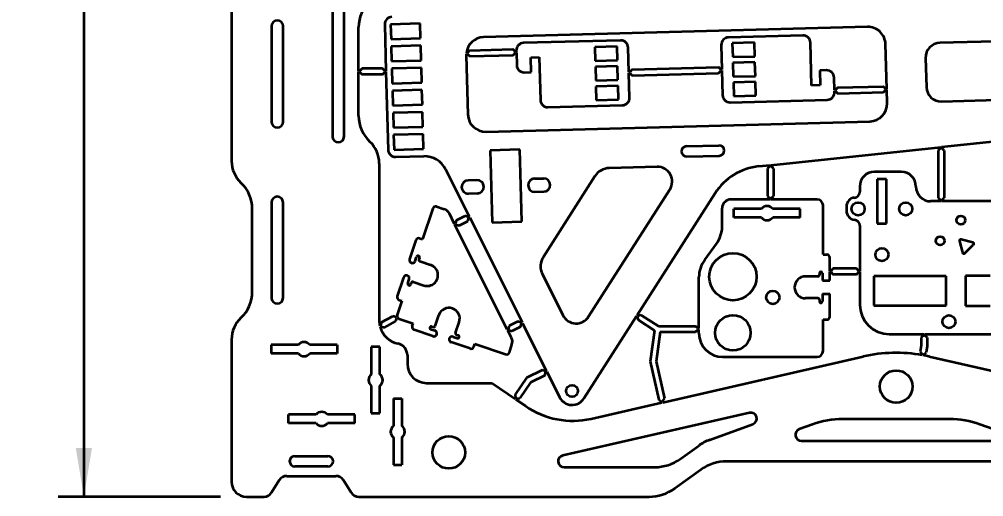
# Model space of a CAD drawing. Header units: millimetres. Extents: x 0 to 415, y 0 to 292.
# Drawn here: x 75.2 to 140.5, y 149.7 to 182 of the extents above; entities that cross this region are included whole.
import ezdxf
from ezdxf.enums import TextEntityAlignment as Align

# ---------------------------------------------------------------- set-up
doc = ezdxf.new("R2010")
doc.units = ezdxf.units.MM
doc.styles.add('SEACAD_txt_shx', font='txt.shx', dxfattribs={"width": 0.75})
doc.dimstyles.new('SLDDIMSTYLE0', dxfattribs={"dimtxt": 3.5, "dimasz": 3.302, "dimexe": 1.75, "dimexo": 1.75, "dimgap": 0.875, "dimtad": 1, "dimlfac": 5, "dimzin": 12, "dimdsep": 46, "dimtxsty": 'SEACAD_txt_shx', "dimblk1": '_SE_FILLED', "dimblk2": '_SE_FILLED', "dimsah": 1, "dimcen": 1.75, "dimadec": 0, "dimazin": 0, "dimtfac": 1, "dimtofl": 0, "dimtmove": 0, "dimatfit": 3, "dimfxl": 1, "dimtolj": 1, "dimtzin": 12, "dimarcsym": 0})

# ---------------------------------------------------------------- blocks, each defined once
blk = doc.blocks.new('DMBLK3')
at = {"linetype": 'Continuous', "lineweight": 35}
for points in [[(79.068, 226.411), (80.169, 226.411), (79.619, 229.713)], [(79.068, 153.015), (79.619, 149.713), (80.169, 153.015)]]:
    blk.add_hatch(color=7, dxfattribs=at).paths.add_polyline_path(points)
at = {"color": 7, "linetype": 'Continuous', "lineweight": 35}
for p, q in [((92.863, 229.713), (77.869, 229.713)), ((79.619, 229.713), (79.619, 149.713)), ((88.869, 149.713), (77.869, 149.713))]:
    blk.add_line(p, q, dxfattribs=at)
at = {"color": 7, "linetype": 'Continuous', "lineweight": 35, "style": 'SEACAD_txt_shx'}
blk.add_text('400', height=3.5, rotation=90, dxfattribs=at).set_placement((75.244, 185.371), align=Align.TOP_LEFT)
blk = doc.blocks.new('_SE_FILLED')
at = {"color": 0}
blk.add_line((0, 0), (-1, 0), dxfattribs=at)
blk.add_solid([(0, 0), (-1, -0.1665), (-1, 0.1665), (0, 0)], dxfattribs=at)

msp = doc.modelspace()

# ---------------------------------------------------------------- linework, layer by layer
at = {"color": 7, "linetype": 'Continuous', "lineweight": 35}
for p, q in [((89.6187, 184.5718), (89.6187, 172.4367)), ((96.4515, 182.5664), (96.4515, 174.1114)), ((97.2373, 174.1114), (97.2373, 182.5664)), ((92.3209, 181.5664), (92.3209, 175.1114)), ((93.1089, 175.1114), (93.1089, 181.5664)), ((99.9858, 181.6873), (100.071, 178.5343)), ((102.3848, 181.7542), (100.3856, 181.7001)), ((100.3856, 181.7001), (100.4126, 180.7005)), ((102.4119, 180.7545), (102.3848, 181.7542)), ((98.2187, 178.5343), (98.2187, 181.5043)), ((132.6639, 181.5271), (106.6778, 180.8248)), ((128.2945, 180.95), (123.2604, 180.8139)), ((100.4126, 180.7005), (102.4119, 180.7545)), ((102.4253, 180.2567), (100.426, 180.2027)), ((102.4523, 179.2571), (102.4253, 180.2567)), ((115.9552, 180.6165), (109.3816, 180.4389)), ((122.7741, 180.3006), (122.8192, 178.6312)), ((125.0205, 180.4614), (123.5211, 180.4208)), ((123.5211, 180.4208), (123.5462, 179.4912)), ((125.0457, 179.5317), (125.0205, 180.4614)), ((128.8862, 177.5647), (128.8078, 180.4637)), ((133.9775, 177.3384), (133.8958, 180.3599)), ((148.3932, 180.7332), (137.5815, 180.4411)), ((100.426, 180.2027), (100.453, 179.2031)), ((105.5106, 179.5928), (105.6187, 175.5943)), ((105.5678, 179.6993), (105.5124, 179.6978)), ((105.5662, 179.7593), (105.5176, 179.758)), ((105.7315, 179.9338), (105.5662, 179.7593)), ((105.5678, 179.6993), (105.7423, 179.534)), ((105.7315, 179.9338), (108.6628, 180.013)), ((105.7423, 179.534), (108.6736, 179.6132)), ((108.8374, 179.8477), (108.6628, 180.013)), ((108.6736, 179.6132), (108.839, 179.7877)), ((108.8973, 179.8493), (108.8374, 179.8477)), ((108.899, 179.7893), (108.839, 179.7877)), ((108.8953, 179.9255), (108.8973, 179.8493)), ((108.899, 179.7893), (108.9222, 178.9299)), ((115.7164, 180.1999), (114.2169, 180.1594)), ((114.2169, 180.1594), (114.242, 179.2297)), ((115.7415, 179.2703), (115.7164, 180.1999)), ((116.5136, 178.4608), (116.4685, 180.1302)), ((100.453, 179.2031), (102.4523, 179.2571)), ((109.8684, 179.4517), (110.4482, 179.4673)), ((109.8953, 178.456), (109.8684, 179.4517)), ((110.4482, 179.4673), (110.5266, 176.5684)), ((114.242, 179.2297), (115.7415, 179.2703)), ((123.5462, 179.4912), (125.0457, 179.5317)), ((125.0565, 179.1318), (123.557, 179.0913)), ((123.557, 179.0913), (123.5821, 178.1617)), ((125.0816, 178.2022), (125.0565, 179.1318)), ((136.6088, 179.4144), (136.6619, 177.452)), ((98.2187, 178.5343), (98.2787, 178.5343)), ((98.2187, 178.4743), (98.2787, 178.4743)), ((98.2187, 175.5043), (98.2187, 178.4743)), ((98.4487, 178.7043), (98.2787, 178.5343)), ((98.2787, 178.4743), (98.4487, 178.3043)), ((99.8418, 178.7043), (98.4487, 178.7043)), ((99.8418, 178.3043), (98.4487, 178.3043)), ((100.0118, 178.5343), (99.8418, 178.7043)), ((99.8418, 178.3043), (100.0118, 178.4743)), ((100.0118, 178.5343), (100.071, 178.5343)), ((100.0118, 178.4743), (100.0726, 178.4743)), ((100.0726, 178.4743), (100.215, 173.2044)), ((102.4658, 178.7593), (100.4665, 178.7052)), ((100.4665, 178.7052), (100.4935, 177.7056)), ((102.4928, 177.7596), (102.4658, 178.7593)), ((109.4355, 178.4436), (109.8953, 178.456)), ((115.7523, 178.8704), (114.2528, 178.8299)), ((114.2528, 178.8299), (114.278, 177.9002)), ((115.7774, 177.9407), (115.7523, 178.8704)), ((116.5136, 178.4608), (116.5736, 178.4624)), ((116.5153, 178.4008), (116.5752, 178.4025)), ((116.5604, 176.7315), (116.5153, 178.4008)), ((116.739, 178.637), (116.5736, 178.4624)), ((116.5752, 178.4025), (116.7498, 178.2371)), ((116.739, 178.637), (122.5847, 178.7949)), ((116.7498, 178.2371), (122.5955, 178.3951)), ((122.7592, 178.6296), (122.5847, 178.7949)), ((122.5955, 178.3951), (122.7608, 178.5696)), ((122.7592, 178.6296), (122.8192, 178.6312)), ((122.7608, 178.5696), (122.8208, 178.5712)), ((122.8208, 178.5712), (122.8659, 176.9019)), ((129.8989, 178.5885), (129.4391, 178.576)), ((129.4391, 178.576), (129.466, 177.5804)), ((100.4935, 177.7056), (102.4928, 177.7596)), ((114.278, 177.9002), (115.7774, 177.9407)), ((123.5821, 178.1617), (125.0816, 178.2022)), ((125.0924, 177.8023), (123.5929, 177.7618)), ((123.5929, 177.7618), (123.6181, 176.8321)), ((125.1175, 176.8727), (125.0924, 177.8023)), ((130.4355, 177.2427), (130.4122, 178.1022)), ((102.5062, 177.2618), (100.507, 177.2078)), ((100.507, 177.2078), (100.534, 176.2081)), ((102.5333, 176.2622), (102.5062, 177.2618)), ((115.7882, 177.5409), (114.2888, 177.5004)), ((114.2888, 177.5004), (114.3139, 176.5707)), ((115.8133, 176.6112), (115.7882, 177.5409)), ((129.466, 177.5804), (128.8862, 177.5647)), ((130.4355, 177.2427), (130.4954, 177.2443)), ((130.4371, 177.1827), (130.4971, 177.1844)), ((130.4391, 177.1065), (130.4371, 177.1827)), ((130.6608, 177.4189), (130.4954, 177.2443)), ((130.4971, 177.1844), (130.6716, 177.019)), ((130.6608, 177.4189), (133.743, 177.5022)), ((130.6716, 177.019), (133.7538, 177.1023)), ((133.9175, 177.3368), (133.743, 177.5022)), ((133.7538, 177.1023), (133.9191, 177.2768)), ((133.9175, 177.3368), (133.9775, 177.3384)), ((133.9191, 177.2768), (133.9791, 177.2785)), ((134.0039, 176.3614), (133.9791, 177.2785)), ((114.3139, 176.5707), (115.8133, 176.6112)), ((123.3792, 176.4155), (129.9528, 176.5932)), ((123.6181, 176.8321), (125.1175, 176.8727)), ((137.6885, 176.4794), (148.5003, 176.7716)), ((100.534, 176.2081), (102.5333, 176.2622)), ((102.5467, 175.7644), (100.5474, 175.7103)), ((100.5474, 175.7103), (100.5745, 174.7107)), ((102.5737, 174.7647), (102.5467, 175.7644)), ((111.0399, 176.0821), (116.0741, 176.2181)), ((106.8507, 174.4271), (132.8367, 175.1294)), ((100.5745, 174.7107), (102.5737, 174.7647)), ((137.6964, 173.3947), (147.0944, 174.3874)), ((102.5872, 174.2669), (100.5879, 174.2129)), ((100.5879, 174.2129), (100.6149, 173.2132)), ((102.6142, 173.2673), (102.5872, 174.2669)), ((100.6149, 173.2132), (102.6142, 173.2673)), ((109.1279, 173.2182), (107.1286, 173.1642)), ((107.1286, 173.1642), (107.2605, 168.286)), ((109.2597, 168.34), (109.1279, 173.2182)), ((120.4193, 173.4433), (122.6185, 173.5028)), ((126.1367, 172.1737), (137.6364, 173.3884)), ((137.6364, 173.3315), (137.4664, 173.1615)), ((137.4664, 173.1615), (137.4664, 169.9461)), ((137.6364, 173.3315), (137.6364, 173.3884)), ((137.6964, 173.3315), (137.6964, 173.3947)), ((137.8664, 173.1615), (137.6964, 173.3315)), ((137.8664, 173.1615), (137.8664, 169.9461)), ((100.7283, 172.7181), (102.636, 172.7697)), ((120.4382, 172.7436), (122.6374, 172.803)), ((99.6187, 172.2856), (99.6187, 161.6455)), ((104.1105, 171.8854), (105.7125, 168.679)), ((118.4224, 172.0524), (115.1937, 171.9651)), ((125.3053, 172.0859), (126.0767, 172.1674)), ((126.0767, 172.1105), (125.9067, 171.9405)), ((125.9067, 171.9405), (125.9067, 170.0748)), ((126.0767, 172.1105), (126.0767, 172.1674)), ((126.1367, 172.1105), (126.1367, 172.1737)), ((126.3067, 171.9405), (126.1367, 172.1105)), ((126.3067, 171.9405), (126.3067, 170.0748)), ((106.2327, 171.1493), (105.6329, 171.133)), ((110.1313, 171.2546), (110.7311, 171.2708)), ((114.2151, 171.412), (110.7284, 165.9582)), ((134.9501, 171.7161), (133.1501, 171.7161)), ((133.3401, 171.2261), (133.3401, 168.2061)), ((133.9601, 171.2261), (133.3401, 171.2261)), ((133.9601, 168.2061), (133.9601, 171.2261)), ((113.7899, 161.908), (119.292, 170.5141)), ((132.1501, 170.7161), (132.1501, 170.3611)), ((106.257, 170.2496), (105.6573, 170.2334)), ((110.1556, 170.3549), (110.7554, 170.3711)), ((117.0722, 161.999), (122.3554, 170.2626)), ((126.0767, 169.8448), (123.4299, 169.8448)), ((125.9067, 170.0748), (126.0767, 169.9048)), ((126.0767, 169.8448), (126.0767, 169.9048)), ((126.1367, 169.9048), (126.3067, 170.0748)), ((126.1367, 169.8448), (126.1367, 169.9048)), ((129.2627, 169.8448), (126.1367, 169.8448)), ((137.4664, 169.9461), (137.6364, 169.7761)), ((137.6964, 169.7761), (137.8664, 169.9461)), ((91.0187, 163.5815), (91.0187, 169.218)), ((92.3209, 169.6394), (92.3209, 163.1844)), ((93.1067, 163.1844), (93.1067, 169.6394)), ((103.2407, 169.23), (102.5444, 167.1431)), ((103.4937, 169.3564), (104.0168, 169.1818)), ((122.8299, 168.0191), (122.8299, 169.2448)), ((125.4902, 169.2048), (123.6327, 169.2048)), ((123.6327, 168.6248), (123.6327, 169.2048)), ((128.1127, 169.2048), (126.2552, 169.2048)), ((128.1127, 168.6248), (128.1127, 169.2048)), ((129.6627, 166.1048), (129.6627, 169.4448)), ((131.2501, 169.3661), (131.2501, 169.0661)), ((137.6364, 169.7161), (136.9501, 169.7161)), ((137.6364, 169.7161), (137.6364, 169.7761)), ((137.6964, 169.7161), (137.6964, 169.7761)), ((141.6971, 169.7161), (137.6964, 169.7161)), ((104.7138, 168.18), (104.3637, 168.8809)), ((104.8436, 168.4349), (105.4308, 168.7282)), ((105.6588, 168.6521), (105.4308, 168.7282)), ((105.6096, 168.3704), (105.6857, 168.5985)), ((105.6588, 168.6521), (105.7125, 168.679)), ((105.6857, 168.5985), (105.7393, 168.6253)), ((105.7393, 168.6253), (109.2845, 161.5296)), ((125.4902, 168.6248), (123.6327, 168.6248)), ((128.1127, 168.6248), (126.2552, 168.6248)), ((104.7138, 168.18), (104.7675, 168.2068)), ((104.7407, 168.1263), (104.7943, 168.1531)), ((108.2859, 161.0306), (104.7407, 168.1263)), ((104.8436, 168.4349), (104.7675, 168.2068)), ((104.7943, 168.1531), (105.0224, 168.077)), ((105.0224, 168.077), (105.6096, 168.3704)), ((107.2605, 168.286), (109.2597, 168.34)), ((132.1501, 168.0711), (132.1501, 164.9972)), ((133.3401, 168.2061), (133.9601, 168.2061)), ((102.3546, 167.2064), (102.5444, 167.1431)), ((102.1016, 167.08), (101.6743, 165.7994)), ((121.6502, 165.7562), (122.4424, 166.8359)), ((138.9004, 167.0168), (139.1075, 166.2441)), ((139.7956, 166.9322), (139.0229, 167.1393)), ((139.2748, 166.1992), (139.8405, 166.7649)), ((102.0538, 165.6728), (102.1487, 165.9573)), ((102.3384, 165.894), (102.3005, 165.7802)), ((129.6627, 166.1048), (129.9227, 166.1048)), ((130.1227, 164.9972), (130.1227, 165.9048)), ((102.3637, 165.6537), (103.0941, 165.41)), ((101.2629, 164.5662), (100.8356, 163.2856)), ((110.6659, 164.7755), (112.0528, 161.9998)), ((121.2627, 161.1026), (121.2627, 164.5731)), ((129.3227, 164.6303), (128.4827, 164.6303)), ((129.4227, 164.8503), (129.4227, 164.7303)), ((129.6227, 164.8503), (129.6227, 164.3548)), ((130.1827, 164.9972), (130.1227, 164.9972)), ((130.1827, 164.9372), (130.1227, 164.9372)), ((130.1227, 164.3548), (130.1227, 164.9372)), ((130.3527, 165.1672), (130.1827, 164.9972)), ((130.1827, 164.9372), (130.3527, 164.7672)), ((131.9201, 165.1672), (130.3527, 165.1672)), ((131.9201, 164.7672), (130.3527, 164.7672)), ((132.0901, 164.9972), (131.9201, 165.1672)), ((131.9201, 164.7672), (132.0901, 164.9372)), ((132.1501, 164.9972), (132.0901, 164.9972)), ((132.1501, 164.9372), (132.0901, 164.9372)), ((132.1501, 164.9372), (132.1501, 162.7161)), ((133.1101, 164.6561), (133.1101, 162.6561)), ((137.9901, 164.6561), (133.1101, 164.6561)), ((137.9901, 162.6561), (137.9901, 164.6561)), ((140.9801, 164.6661), (139.3201, 164.6661)), ((139.3201, 164.6661), (139.3201, 162.6461)), ((101.5474, 164.155), (101.6423, 164.4396)), ((101.7751, 164.2055), (101.7371, 164.0917)), ((101.9016, 164.2688), (102.632, 164.025)), ((129.6227, 164.3548), (130.1227, 164.3548)), ((129.6227, 163.4548), (129.6227, 162.9303)), ((129.6227, 163.4548), (130.1227, 163.4548)), ((130.1227, 161.9048), (130.1227, 163.4548)), ((101.1517, 162.9693), (100.8352, 162.0207)), ((100.962, 163.0326), (101.1517, 162.9693)), ((129.3227, 163.1503), (128.4827, 163.1503)), ((129.4227, 163.0503), (129.4227, 162.9303)), ((133.1101, 162.6561), (137.9901, 162.6561)), ((139.3201, 162.6461), (140.9801, 162.6461)), ((99.7774, 161.532), (100.5453, 161.9433)), ((100.7754, 161.8736), (100.5453, 161.9433)), ((103.3996, 161.2705), (103.6433, 162.0009)), ((113.471, 156.3662), (117.0399, 161.9485)), ((117.0904, 161.9162), (117.0399, 161.9485)), ((117.1229, 161.9667), (117.0722, 161.999)), ((117.3576, 162.0179), (117.1229, 161.9667)), ((117.3576, 162.0179), (118.5243, 161.2697)), ((99.71, 161.3091), (99.6604, 161.2826)), ((99.7774, 161.532), (99.71, 161.3091)), ((99.9662, 161.1794), (100.7341, 161.5906)), ((100.7341, 161.5906), (100.8018, 161.8144)), ((100.7754, 161.8736), (100.7776, 161.8695)), ((100.834, 161.8979), (100.7776, 161.8695)), ((100.8602, 161.8439), (100.8018, 161.8144)), ((100.9616, 161.7677), (101.9102, 161.4512)), ((101.8469, 161.2614), (101.9102, 161.4512)), ((104.7845, 160.8084), (105.0283, 161.5388)), ((109.0028, 161.5789), (108.4156, 161.2855)), ((109.2309, 161.5028), (109.0028, 161.5789)), ((109.1816, 161.2211), (109.2577, 161.4491)), ((109.2309, 161.5028), (109.2845, 161.5296)), ((109.2577, 161.4491), (109.3114, 161.4759)), ((109.3114, 161.4759), (110.9281, 158.24)), ((117.0904, 161.9161), (117.0904, 161.9162)), ((117.0904, 161.9161), (117.1417, 161.6812)), ((117.1417, 161.6812), (118.2505, 160.9701)), ((129.6627, 161.7048), (129.9227, 161.7048)), ((129.6627, 159.5808), (129.6627, 161.7048)), ((99.7336, 161.2537), (99.6756, 161.2226)), ((99.7361, 161.249), (99.7336, 161.2537)), ((99.7361, 161.249), (99.9662, 161.1794)), ((103.2539, 160.5811), (101.9733, 161.0084)), ((103.096, 161.0555), (103.3805, 160.9606)), ((103.1593, 161.2452), (103.2731, 161.2073)), ((104.8477, 160.6819), (104.9616, 160.6439)), ((108.2859, 161.0306), (108.3395, 161.0575)), ((108.3127, 160.977), (108.3663, 161.0038)), ((108.5661, 160.4698), (108.3127, 160.977)), ((108.4156, 161.2855), (108.3395, 161.0575)), ((108.3663, 161.0038), (108.5944, 160.9277)), ((109.1816, 161.2211), (108.5944, 160.9277)), ((118.2505, 160.9701), (117.9544, 158.8611)), ((118.6404, 160.8697), (118.3607, 158.8779)), ((118.5243, 161.2697), (121.0328, 161.2697)), ((118.6404, 160.8697), (121.0328, 160.8697)), ((121.1999, 161.1026), (121.0328, 161.2697)), ((121.0328, 160.8697), (121.2028, 161.0397)), ((121.2627, 161.1026), (121.1999, 161.1026)), ((121.2627, 161.0426), (121.2028, 161.0426)), ((121.2028, 161.0426), (121.2028, 161.0397)), ((121.2627, 160.7808), (121.2627, 161.0426)), ((134.1501, 160.7161), (136.4853, 160.7161)), ((136.4853, 160.6561), (136.3153, 160.4861)), ((136.4853, 160.7161), (136.4853, 160.6561)), ((136.5453, 160.7161), (145.2263, 160.7161)), ((136.5453, 160.7161), (136.5453, 160.6561)), ((136.7153, 160.4861), (136.5453, 160.6561)), ((89.6187, 160.3628), (89.6187, 150.7132)), ((94.1462, 159.9932), (92.2887, 159.9932)), ((92.2887, 159.9932), (92.2887, 159.4132)), ((96.7687, 159.9932), (94.9112, 159.9932)), ((96.7687, 159.9932), (96.7687, 159.4132)), ((105.7677, 159.7424), (104.4871, 160.1697)), ((104.6137, 160.5491), (104.8983, 160.4542)), ((106.0207, 159.8688), (106.084, 160.0585)), ((106.084, 160.0585), (108.1709, 159.3622)), ((108.4239, 159.4886), (108.5985, 160.0117)), ((136.3153, 160.4861), (136.3153, 159.9534)), ((136.7153, 160.4861), (136.7153, 159.9189)), ((94.1462, 159.4132), (92.2887, 159.4132)), ((96.7687, 159.4132), (94.9112, 159.4132)), ((99.6587, 159.8532), (99.0787, 159.8532)), ((99.0787, 159.8532), (99.0787, 157.9957)), ((99.6587, 157.9957), (99.6587, 159.8532)), ((136.3153, 159.9534), (136.2441, 159.5435)), ((136.2441, 159.5435), (136.3825, 159.347)), ((136.3825, 159.347), (136.3744, 159.3003)), ((136.4416, 159.3366), (136.4334, 159.2896)), ((136.4416, 159.3366), (136.6382, 159.475)), ((136.7153, 159.9189), (136.6382, 159.475)), ((101.5187, 159.2981), (101.5187, 158.7132)), ((117.9544, 158.8611), (118.5377, 156.2761)), ((118.3607, 158.8779), (118.9279, 156.3641)), ((118.8134, 156.1026), (132.3916, 159.2045)), ((122.8627, 159.1808), (129.2627, 159.1808)), ((136.8458, 159.2045), (144.7055, 157.409)), ((110.6464, 158.2892), (109.5937, 157.7633)), ((110.8745, 158.2131), (110.6464, 158.2892)), ((110.8252, 157.9314), (110.9013, 158.1595)), ((110.9281, 158.24), (110.8745, 158.2131)), ((110.955, 158.1863), (110.9013, 158.1595)), ((110.955, 158.1863), (111.8208, 156.4534)), ((102.8187, 157.4132), (107.2671, 157.4132)), ((107.2671, 157.4132), (108.8183, 156.3378)), ((109.5937, 157.7633), (108.8087, 156.6236)), ((109.8647, 157.4515), (109.1381, 156.3967)), ((110.8252, 157.9314), (109.8647, 157.4515)), ((99.0787, 157.2307), (99.0787, 155.3732)), ((99.6587, 155.3732), (99.6587, 157.2307)), ((100.5747, 156.3532), (100.5747, 154.4957)), ((100.5747, 156.3532), (101.1547, 156.3532)), ((101.1547, 156.3532), (101.1547, 154.4957)), ((108.8087, 156.6236), (108.8523, 156.3871)), ((108.8524, 156.387), (108.8183, 156.3378)), ((108.8524, 156.387), (108.8523, 156.3871)), ((108.9019, 156.3531), (108.8676, 156.3036)), ((108.8676, 156.3036), (109.512, 155.8569)), ((108.9019, 156.3531), (109.1381, 156.3967)), ((113.969, 154.9959), (118.7549, 156.0892)), ((118.5377, 156.2761), (118.741, 156.1477)), ((118.7415, 156.1478), (118.741, 156.1477)), ((118.7415, 156.1478), (118.7549, 156.0892)), ((118.7999, 156.1616), (118.9279, 156.3641)), ((118.7999, 156.1616), (118.8134, 156.1026)), ((93.4787, 154.6919), (93.4787, 155.2719)), ((95.3362, 155.2719), (93.4787, 155.2719)), ((97.9587, 155.2719), (96.1012, 155.2719)), ((97.9587, 154.6919), (97.9587, 155.2719)), ((99.0787, 155.3732), (99.6587, 155.3732)), ((124.6943, 155.3945), (112.0376, 152.5032)), ((138.2396, 154.9659), (130.9978, 154.9659)), ((95.3362, 154.6919), (93.4787, 154.6919)), ((97.9587, 154.6919), (96.1012, 154.6919)), ((121.9952, 153.5641), (124.9202, 154.6287)), ((128.9457, 154.604), (128.0529, 154.2791)), ((141.1845, 154.2791), (140.2917, 154.604)), ((100.5747, 153.7307), (100.5747, 151.8732)), ((101.1547, 153.7307), (101.1547, 151.8732)), ((128.1897, 153.5032), (141.0477, 153.5032)), ((120.0168, 152.2786), (121.2685, 153.1797)), ((93.8977, 152.4632), (96.1397, 152.4632)), ((96.1397, 151.7632), (93.8977, 151.7632)), ((100.5747, 151.8732), (101.1547, 151.8732)), ((112.1267, 151.7132), (118.264, 151.7132)), ((121.3841, 151.5379), (119.6349, 150.2786)), ((146.1005, 152.1032), (123.1369, 152.1032)), ((93.3535, 151.1132), (96.6839, 151.1132)), ((92.3305, 149.9981), (92.8429, 150.8284)), ((97.1945, 150.8284), (97.7069, 149.9981)), ((90.6187, 149.7132), (91.8199, 149.7132)), ((98.2175, 149.7132), (117.8821, 149.7132))]:
    msp.add_line(p, q, dxfattribs=at)
for centre, radius in [((132.0401, 169.2061), 0.44), ((135.2601, 169.2061), 0.44), ((138.997, 168.4427), 0.3), ((137.597, 167.0427), 0.3), ((133.6501, 166.1061), 0.44), ((123.5627, 164.611), 1.6), ((126.2627, 163.2108), 0.45), ((123.5627, 160.811), 1.2), ((138.1901, 161.5661), 0.44), ((134.6187, 157.1698), 1.1), ((112.6706, 156.878), 0.4), ((104.3234, 152.7132), 1.1)]:
    msp.add_circle(centre, radius, dxfattribs=at)
for centre, radius, start, end in [((100.6187, 181.5043), 2.4, 132.985886, 180), ((100.4856, 181.7008), 0.5, 91.548004, 181.548004), ((92.7149, 181.5664), 0.394, 0, 180), ((128.308, 180.4502), 0.5, 1.548004, 91.548004), ((132.6963, 180.3275), 1.2, 1.548004, 91.548004), ((106.7102, 179.6252), 1.2, 91.548004, 173.648974), ((109.3951, 179.9391), 0.5, 91.548004, 181.548004), ((115.9687, 180.1167), 0.5, 1.548004, 91.548004), ((123.2739, 180.3141), 0.5, 91.548004, 181.548004), ((137.6085, 179.4414), 1, 91.548004, 181.548004), ((106.7102, 179.6252), 1.2, 176.532358, 181.548004), ((109.422, 178.9434), 0.5, 181.548004, 271.548004), ((129.9124, 178.0886), 0.5, 1.548004, 91.548004), ((129.9393, 177.093), 0.5, 271.548004, 1.548004), ((137.6615, 177.479), 1, 181.548004, 271.548004), ((111.0264, 176.5819), 0.5, 181.548004, 271.548004), ((116.0605, 176.7179), 0.5, 271.548004, 1.548004), ((123.3657, 176.9154), 0.5, 181.548004, 271.548004), ((132.8043, 176.329), 1.2, 271.548004, 1.548004), ((92.7149, 175.1114), 0.394, 180, 0), ((100.6187, 175.5043), 2.4, 180, 227.014114), ((106.8183, 175.6267), 1.2, 181.548004, 271.548004), ((96.8444, 174.1114), 0.3929, 180, 0), ((97.6187, 172.2856), 2, 0, 47.014114), ((100.7148, 173.2179), 0.5, 181.548004, 271.548004), ((120.4288, 173.0935), 0.35, 91.548004, 271.548004), ((122.628, 173.1529), 0.35, 271.548004, 91.548004), ((91.6187, 172.4367), 2, 180, 227.014114), ((102.6792, 171.1703), 1.6, 26.548004, 91.548004), ((115.2261, 170.7656), 1.2, 91.548004, 147.408004), ((118.4494, 171.0528), 1, 327.408004, 91.548004), ((125.7255, 168.108), 4, 96.029607, 147.408004), ((105.6451, 170.6832), 0.45, 91.548004, 271.548004), ((106.2449, 170.6994), 0.45, 271.548004, 91.548004), ((110.1435, 170.8048), 0.45, 91.548004, 271.548004), ((110.7432, 170.821), 0.45, 271.548004, 91.548004), ((133.1501, 170.7161), 1, 90, 180), ((134.9501, 170.7161), 1, 0, 90), ((88.6187, 169.218), 2.4, 0, 47.014114), ((136.9501, 170.7161), 1, 180, 270), ((92.7138, 169.6394), 0.3929, 0, 180), ((123.4299, 169.2448), 0.6, 90, 180), ((129.2627, 169.4448), 0.4, 0, 90), ((131.8501, 169.3661), 0.6, 95.73917, 180), ((131.7501, 170.3611), 0.4, 275.73917, 0), ((103.4304, 169.1667), 0.2, 71.548004, 161.548004), ((103.8269, 168.6127), 0.6, 26.548004, 71.548004), ((125.8727, 168.9148), 0.48, 37.1689, 142.8311), ((125.8727, 168.9148), 0.48, 217.1689, 322.8311), ((131.8501, 169.0661), 0.6, 180, 264.26083), ((120.8299, 168.0191), 2, 323.730537, 0), ((131.7501, 168.0711), 0.4, 0, 84.26083), ((102.2913, 167.0167), 0.2, 71.548004, 161.548004), ((138.997, 167.0427), 0.1, 75, 195), ((139.7698, 166.8356), 0.1, 315, 75), ((102.2436, 165.9257), 0.1, 341.548004, 161.548004), ((111.7394, 165.3118), 1.2, 147.408004, 206.548004), ((129.9227, 165.9048), 0.2, 0, 90), ((139.2041, 166.2699), 0.1, 195, 315), ((101.8641, 165.7361), 0.2, 161.548004, 341.548004), ((102.3953, 165.7486), 0.1, 161.548004, 251.548004), ((102.863, 164.7175), 0.73, 251.548004, 71.548004), ((123.2627, 164.5731), 2, 143.730537, 180), ((101.4526, 164.5029), 0.2, 341.548004, 161.548004), ((128.4827, 163.8903), 0.74, 90, 270), ((129.3227, 164.7303), 0.1, 270.000048, 359.986575), ((129.5227, 164.8503), 0.1, 0, 180), ((101.6422, 164.1234), 0.1, 161.548004, 341.548004), ((101.8699, 164.1739), 0.1, 71.548004, 161.548004), ((88.6187, 163.5815), 2.4, 312.985886, 0), ((101.0253, 163.2223), 0.2, 161.548004, 251.548004), ((92.7138, 163.1844), 0.3929, 180, 0), ((129.3227, 163.0503), 0.1, 359.986625, 90.000002), ((129.5227, 162.9303), 0.1, 180, 0), ((134.1501, 162.7161), 2, 180, 270), ((101.0249, 161.9574), 0.2, 161.548004, 197.31458), ((104.3358, 161.7698), 0.73, 341.548004, 161.548004), ((112.9473, 162.4467), 1, 206.548004, 327.408004), ((91.6187, 160.3628), 2, 132.985886, 180), ((101.2187, 161.6455), 1.6, 180, 193.109077), ((101.0249, 161.9574), 0.2, 214.57023, 251.548004), ((129.9227, 161.9048), 0.2, 270, 360), ((101.2187, 161.6455), 1.6, 195.322856, 257.975012), ((102.0366, 161.1981), 0.2, 161.548004, 251.548004), ((103.1276, 161.1504), 0.1, 71.548004, 251.548004), ((103.3172, 160.7709), 0.2, 251.548004, 71.548004), ((103.3047, 161.3021), 0.1, 251.548004, 341.548004), ((104.8794, 160.7767), 0.1, 161.548004, 251.548004), ((104.9299, 160.549), 0.1, 251.548004, 71.548004), ((122.8627, 160.7808), 1.6, 180, 270), ((94.5287, 159.7032), 0.48, 37.1689, 142.8311), ((100.7187, 159.2981), 0.8, 0.00116, 77.975012), ((104.5504, 160.3594), 0.2, 71.548004, 251.548004), ((108.0293, 160.2016), 0.6, 341.548004, 26.548004), ((94.5287, 159.7032), 0.48, 217.1689, 322.8311), ((105.831, 159.9321), 0.2, 251.548004, 341.548004), ((108.2342, 159.5519), 0.2, 251.548004, 341.548004), ((129.2627, 159.5808), 0.4, 270, 0), ((134.6187, 149.4556), 10, 79.888361, 102.868075), ((102.8187, 158.7132), 1.3, 180.00116, 270), ((134.6187, 149.4556), 10, 77.131925, 79.544577), ((99.3687, 157.6132), 0.48, 127.1689, 232.8311), ((99.3687, 157.6132), 0.48, 307.1689, 52.8311), ((112.6706, 156.878), 0.95, 206.548004, 327.408004), ((95.7187, 154.9819), 0.48, 37.1689, 142.8311), ((112.7164, 160.4788), 5.6242, 235.266266, 282.868075), ((124.7833, 155.0046), 0.4, 290, 102.868075), ((130.9978, 148.9659), 6, 90, 110), ((138.2396, 148.9659), 6, 70, 90), ((95.7187, 154.9819), 0.48, 217.1689, 322.8311), ((100.8647, 154.1132), 0.48, 127.1689, 232.8311), ((100.8647, 154.1132), 0.48, 307.1689, 52.8311), ((128.1897, 153.9032), 0.4, 110, 270), ((123.0213, 150.745), 3, 110, 125.751669), ((93.8977, 152.1132), 0.35, 90, 270), ((96.1397, 152.1132), 0.35, 270, 90), ((112.1267, 152.1132), 0.4, 102.868075, 270), ((118.264, 154.7132), 3, 270, 305.751669), ((123.1369, 149.1032), 3, 90, 125.751669), ((93.3535, 150.5132), 0.6, 90, 148.31843), ((96.6839, 150.5132), 0.6, 31.68157, 90), ((90.6187, 150.7132), 1, 180, 270), ((117.8821, 152.7132), 3, 270, 305.751669), ((91.8199, 150.3132), 0.6, 270, 328.31843), ((98.2175, 150.3132), 0.6, 211.68157, 270)]:
    msp.add_arc(centre, radius, start, end, dxfattribs=at)

# ---------------------------------------------------------------- dimensions: what is measured, and where the dimension line sits
dim = msp.add_linear_dim(base=(79.6187, 149.7132), p1=(94.6128, 229.7132), p2=(90.6187, 149.7132), angle=90, text='\\A1;<>', dimstyle='SLDDIMSTYLE0', dxfattribs=at)
dim.commit()
dim.dimension.update_dxf_attribs({"geometry": 'DMBLK3', "text_midpoint": (79.6187, 189.7132), "dimtype": 160})

doc.saveas('drawing.dxf')
